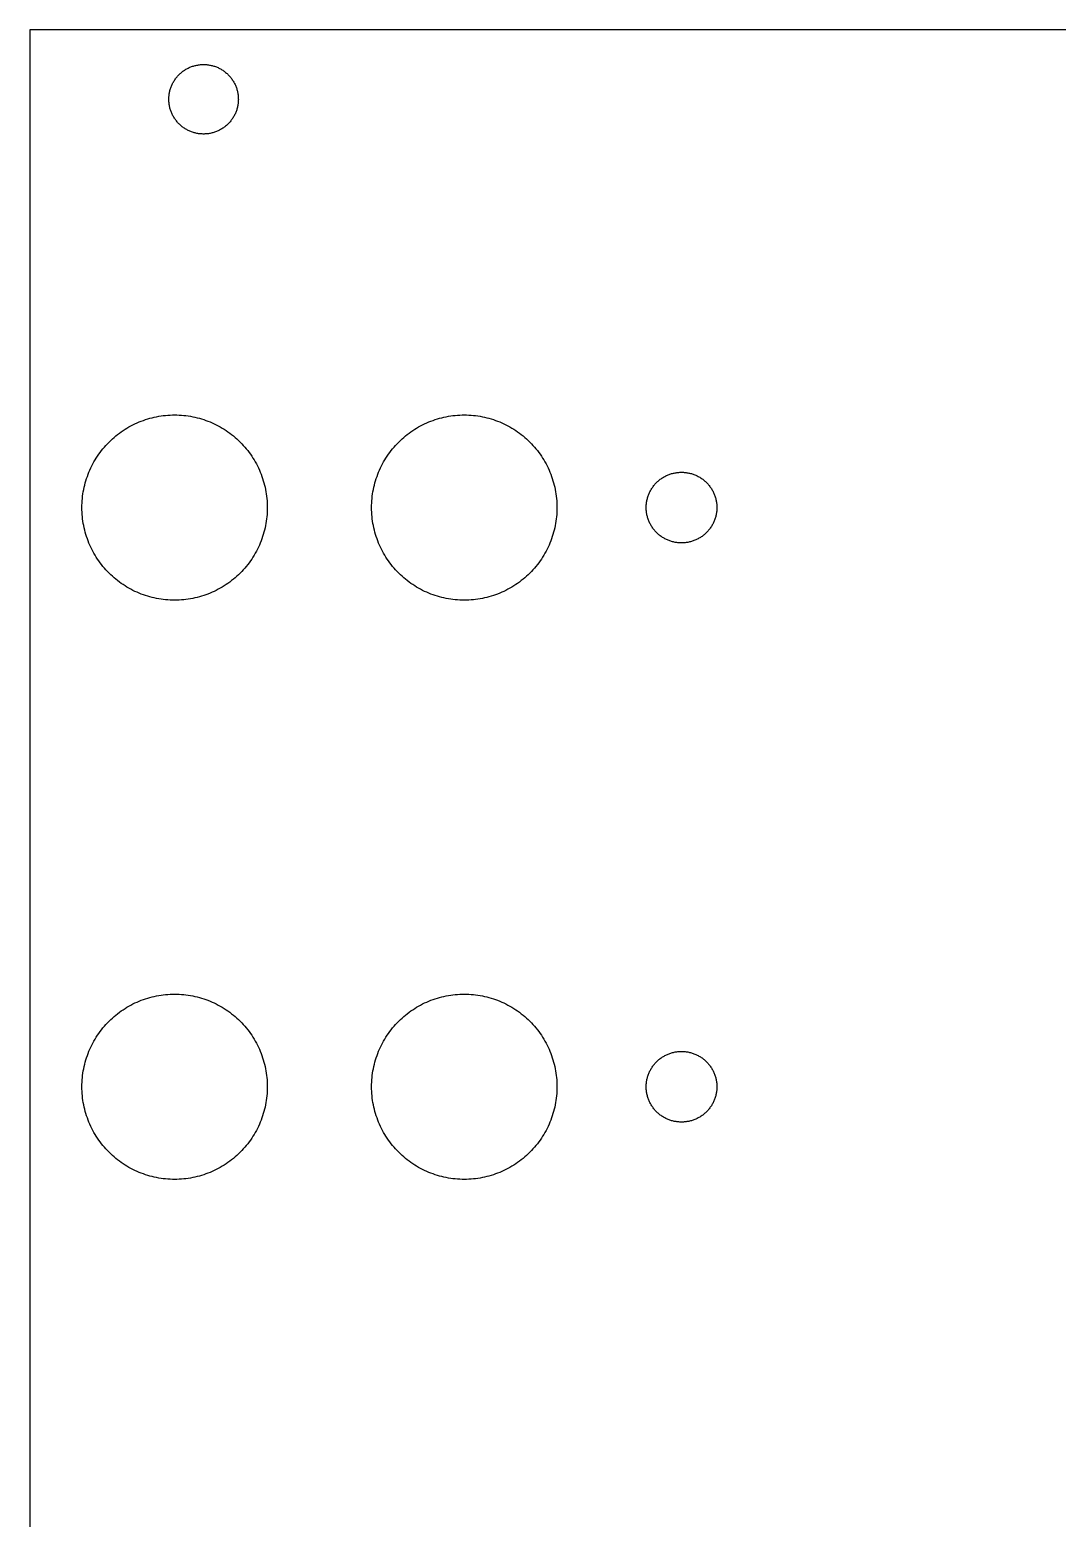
# Model space of a CAD drawing. Extents: x -13 to 170, y -142 to -14.
# Drawn here: x -12.5 to 31.8, y -78 to -13.8 of the extents above; entities that cross this region are included whole.
import ezdxf

# ---------------------------------------------------------------- set-up
doc = ezdxf.new("R2010")
doc.units = 0

msp = doc.modelspace()

# ---------------------------------------------------------------- linework, layer by layer
at = {"color": 34, "true_color": 0x008000}
for points in [[(-12.500102, -142.249906, 0), (170.040046, -142.249906, 0), (170.040046, -13.750036, 0), (-12.500102, -13.750036, 0), (-12.500102, -142.249906, 0)], [(-6.500114, -16.75003, 0), (-6.499606, -16.711168, 0), (-6.498082, -16.672052, 0), (-6.495542, -16.63319, 0), (-6.491986, -16.594582, 0), (-6.487414, -16.55572, 0), (-6.481826, -16.517366, 0), (-6.475476, -16.479012, 0), (-6.467856, -16.440658, 0), (-6.45922, -16.402558, 0), (-6.449822, -16.364966, 0), (-6.439408, -16.327374, 0), (-6.427978, -16.29029, 0), (-6.415532, -16.253206, 0), (-6.40207, -16.21663, 0), (-6.387846, -16.180562, 0), (-6.372606, -16.144748, 0), (-6.35635, -16.109188, 0), (-6.339332, -16.074136, 0), (-6.321298, -16.039592, 0), (-6.302248, -16.005556, 0), (-6.28269, -15.972028, 0), (-6.261862, -15.939008, 0), (-6.240526, -15.906496, 0), (-6.218174, -15.874492, 0), (-6.19506, -15.84325, 0), (-6.171184, -15.812516, 0), (-6.146292, -15.782544, 0), (-6.120892, -15.75308, 0), (-6.094476, -15.724378, 0), (-6.067552, -15.696184, 0), (-6.039866, -15.668752, 0), (-6.011418, -15.642082, 0), (-5.982462, -15.616428, 0), (-5.95249, -15.591282, 0), (-5.922264, -15.566898, 0), (-5.891276, -15.543276, 0), (-5.859526, -15.52067, 0), (-5.827268, -15.498572, 0), (-5.794502, -15.477744, 0), (-5.761228, -15.457424, 0), (-5.727446, -15.43812, 0), (-5.693156, -15.419578, 0), (-5.658358, -15.402052, 0), (-5.623052, -15.385542, 0), (-5.587492, -15.369794, 0), (-5.551424, -15.355062, 0), (-5.515102, -15.341092, 0), (-5.478272, -15.328138, 0), (-5.441188, -15.3162, 0), (-5.40385, -15.305278, 0), (-5.366258, -15.295372, 0), (-5.328412, -15.286228, 0), (-5.290312, -15.278354, 0), (-5.251958, -15.271242, 0), (-5.213604, -15.265146, 0), (-5.174742, -15.260066, 0), (-5.136134, -15.256002, 0), (-5.097272, -15.252954, 0), (-5.05841, -15.250922, 0), (-5.019548, -15.249906, 0), (-4.980432, -15.249906, 0), (-4.94157, -15.250922, 0), (-4.902708, -15.252954, 0), (-4.863846, -15.256002, 0), (-4.825238, -15.260066, 0), (-4.786376, -15.265146, 0), (-4.748022, -15.271242, 0), (-4.709668, -15.278354, 0), (-4.671568, -15.286228, 0), (-4.633722, -15.295372, 0), (-4.59613, -15.305278, 0), (-4.558792, -15.3162, 0), (-4.521708, -15.328138, 0), (-4.484878, -15.341092, 0), (-4.448556, -15.355062, 0), (-4.412488, -15.369794, 0), (-4.376928, -15.385542, 0), (-4.341622, -15.402052, 0), (-4.306824, -15.419578, 0), (-4.272534, -15.43812, 0), (-4.238752, -15.457424, 0), (-4.205478, -15.477744, 0), (-4.172712, -15.498572, 0), (-4.140454, -15.52067, 0), (-4.108704, -15.543276, 0), (-4.077716, -15.566898, 0), (-4.04749, -15.591282, 0), (-4.017518, -15.616428, 0), (-3.988562, -15.642082, 0), (-3.960114, -15.668752, 0), (-3.932428, -15.696184, 0), (-3.905504, -15.724378, 0), (-3.879088, -15.75308, 0), (-3.853688, -15.782544, 0), (-3.828796, -15.812516, 0), (-3.80492, -15.84325, 0), (-3.781806, -15.874492, 0), (-3.759454, -15.906496, 0), (-3.738118, -15.939008, 0), (-3.71729, -15.972028, 0), (-3.697732, -16.005556, 0), (-3.678682, -16.039592, 0), (-3.660648, -16.074136, 0), (-3.64363, -16.109188, 0), (-3.627374, -16.144748, 0), (-3.612134, -16.180562, 0), (-3.59791, -16.21663, 0), (-3.584448, -16.253206, 0), (-3.572002, -16.29029, 0), (-3.560572, -16.327374, 0), (-3.550158, -16.364966, 0), (-3.54076, -16.402558, 0), (-3.532124, -16.440658, 0), (-3.524504, -16.479012, 0), (-3.518154, -16.517366, 0), (-3.512566, -16.55572, 0), (-3.507994, -16.594582, 0), (-3.504438, -16.63319, 0), (-3.501898, -16.672052, 0), (-3.500374, -16.711168, 0), (-3.499866, -16.75003, 0), (-3.500374, -16.788892, 0), (-3.501898, -16.828008, 0), (-3.504438, -16.86687, 0), (-3.507994, -16.905478, 0), (-3.512566, -16.94434, 0), (-3.518154, -16.982694, 0), (-3.524504, -17.021048, 0), (-3.532124, -17.059402, 0), (-3.54076, -17.097502, 0), (-3.550158, -17.135094, 0), (-3.560572, -17.172686, 0), (-3.572002, -17.20977, 0), (-3.584448, -17.246854, 0), (-3.59791, -17.28343, 0), (-3.612134, -17.319498, 0), (-3.627374, -17.355312, 0), (-3.64363, -17.390872, 0), (-3.660648, -17.425924, 0), (-3.678682, -17.460468, 0), (-3.697732, -17.494504, 0), (-3.71729, -17.528032, 0), (-3.738118, -17.561052, 0), (-3.759454, -17.593564, 0), (-3.781806, -17.625568, 0), (-3.80492, -17.65681, 0), (-3.828796, -17.687544, 0), (-3.853688, -17.717516, 0), (-3.879088, -17.74698, 0), (-3.905504, -17.775682, 0), (-3.932428, -17.803876, 0), (-3.960114, -17.831308, 0), (-3.988562, -17.857978, 0), (-4.017518, -17.883632, 0), (-4.04749, -17.908778, 0), (-4.077716, -17.933162, 0), (-4.108704, -17.956784, 0), (-4.140454, -17.97939, 0), (-4.172712, -18.001488, 0), (-4.205478, -18.022316, 0), (-4.238752, -18.042636, 0), (-4.272534, -18.06194, 0), (-4.306824, -18.080482, 0), (-4.341622, -18.098008, 0), (-4.376928, -18.114518, 0), (-4.412488, -18.130266, 0), (-4.448556, -18.144998, 0), (-4.484878, -18.158968, 0), (-4.521708, -18.171922, 0), (-4.558792, -18.18386, 0), (-4.59613, -18.194782, 0), (-4.633722, -18.204688, 0), (-4.671568, -18.213832, 0), (-4.709668, -18.221706, 0), (-4.748022, -18.228818, 0), (-4.786376, -18.234914, 0), (-4.825238, -18.239994, 0), (-4.863846, -18.244058, 0), (-4.902708, -18.247106, 0), (-4.94157, -18.249138, 0), (-4.980432, -18.250154, 0), (-5.019548, -18.250154, 0), (-5.05841, -18.249138, 0), (-5.097272, -18.247106, 0), (-5.136134, -18.244058, 0), (-5.174742, -18.239994, 0), (-5.213604, -18.234914, 0), (-5.251958, -18.228818, 0), (-5.290312, -18.221706, 0), (-5.328412, -18.213832, 0), (-5.366258, -18.204688, 0), (-5.40385, -18.194782, 0), (-5.441188, -18.18386, 0), (-5.478272, -18.171922, 0), (-5.515102, -18.158968, 0), (-5.551424, -18.144998, 0), (-5.587492, -18.130266, 0), (-5.623052, -18.114518, 0), (-5.658358, -18.098008, 0), (-5.693156, -18.080482, 0), (-5.727446, -18.06194, 0), (-5.761228, -18.042636, 0), (-5.794502, -18.022316, 0), (-5.827268, -18.001488, 0), (-5.859526, -17.97939, 0), (-5.891276, -17.956784, 0), (-5.922264, -17.933162, 0), (-5.95249, -17.908778, 0), (-5.982462, -17.883632, 0), (-6.011418, -17.857978, 0), (-6.039866, -17.831308, 0), (-6.067552, -17.803876, 0), (-6.094476, -17.775682, 0), (-6.120892, -17.74698, 0), (-6.146292, -17.717516, 0), (-6.171184, -17.687544, 0), (-6.19506, -17.65681, 0), (-6.218174, -17.625568, 0), (-6.240526, -17.593564, 0), (-6.261862, -17.561052, 0), (-6.28269, -17.528032, 0), (-6.302248, -17.494504, 0), (-6.321298, -17.460468, 0), (-6.339332, -17.425924, 0), (-6.35635, -17.390872, 0), (-6.372606, -17.355312, 0), (-6.387846, -17.319498, 0), (-6.40207, -17.28343, 0), (-6.415532, -17.246854, 0), (-6.427978, -17.20977, 0), (-6.439408, -17.172686, 0), (-6.449822, -17.135094, 0), (-6.45922, -17.097502, 0), (-6.467856, -17.059402, 0), (-6.475476, -17.021048, 0), (-6.481826, -16.982694, 0), (-6.487414, -16.94434, 0), (-6.491986, -16.905478, 0), (-6.495542, -16.86687, 0), (-6.498082, -16.828008, 0), (-6.499606, -16.788892, 0), (-6.500114, -16.75003, 0)], [(-10.249916, -34.37509, 0), (-10.248646, -34.277046, 0), (-10.24509, -34.178748, 0), (-10.238994, -34.080958, 0), (-10.230612, -33.982914, 0), (-10.219944, -33.885378, 0), (-10.206736, -33.788096, 0), (-10.190988, -33.691322, 0), (-10.172954, -33.594802, 0), (-10.152634, -33.49879, 0), (-10.130028, -33.403286, 0), (-10.105136, -33.30829, 0), (-10.077704, -33.214056, 0), (-10.047986, -33.12033, 0), (-10.015982, -33.02762, 0), (-9.981946, -32.935418, 0), (-9.94537, -32.844486, 0), (-9.906762, -32.754062, 0), (-9.865868, -32.664908, 0), (-9.822688, -32.57677, 0), (-9.777476, -32.489394, 0), (-9.730232, -32.403542, 0), (-9.680956, -32.318706, 0), (-9.629394, -32.23514, 0), (-9.5758, -32.152844, 0), (-9.520174, -32.071818, 0), (-9.46277, -31.992316, 0), (-9.403334, -31.914084, 0), (-9.341866, -31.83763, 0), (-9.278874, -31.762446, 0), (-9.213596, -31.688786, 0), (-9.146794, -31.616904, 0), (-9.078468, -31.546546, 0), (-9.00811, -31.47822, 0), (-8.936228, -31.411418, 0), (-8.862568, -31.34614, 0), (-8.787384, -31.283148, 0), (-8.71093, -31.22168, 0), (-8.632698, -31.162244, 0), (-8.553196, -31.10484, 0), (-8.47217, -31.049214, 0), (-8.389874, -30.99562, 0), (-8.306308, -30.944058, 0), (-8.221472, -30.894782, 0), (-8.13562, -30.847538, 0), (-8.048244, -30.802326, 0), (-7.960106, -30.759146, 0), (-7.870952, -30.718252, 0), (-7.780528, -30.679644, 0), (-7.689596, -30.643068, 0), (-7.597394, -30.609032, 0), (-7.504684, -30.577028, 0), (-7.410958, -30.54731, 0), (-7.316724, -30.519878, 0), (-7.221728, -30.494986, 0), (-7.126224, -30.47238, 0), (-7.030212, -30.45206, 0), (-6.933692, -30.434026, 0), (-6.836918, -30.418278, 0), (-6.739636, -30.40507, 0), (-6.6421, -30.394402, 0), (-6.544056, -30.38602, 0), (-6.446266, -30.379924, 0), (-6.347968, -30.376368, 0), (-6.249924, -30.375098, 0), (-6.15188, -30.376368, 0), (-6.053582, -30.379924, 0), (-5.955792, -30.38602, 0), (-5.857748, -30.394402, 0), (-5.760212, -30.40507, 0), (-5.66293, -30.418278, 0), (-5.566156, -30.434026, 0), (-5.469636, -30.45206, 0), (-5.373624, -30.47238, 0), (-5.27812, -30.494986, 0), (-5.183124, -30.519878, 0), (-5.08889, -30.54731, 0), (-4.995164, -30.577028, 0), (-4.902454, -30.609032, 0), (-4.810252, -30.643068, 0), (-4.71932, -30.679644, 0), (-4.628896, -30.718252, 0), (-4.539742, -30.759146, 0), (-4.451604, -30.802326, 0), (-4.364228, -30.847538, 0), (-4.278376, -30.894782, 0), (-4.19354, -30.944058, 0), (-4.109974, -30.99562, 0), (-4.027678, -31.049214, 0), (-3.946652, -31.10484, 0), (-3.86715, -31.162244, 0), (-3.788918, -31.22168, 0), (-3.712464, -31.283148, 0), (-3.63728, -31.34614, 0), (-3.56362, -31.411418, 0), (-3.491738, -31.47822, 0), (-3.42138, -31.546546, 0), (-3.353054, -31.616904, 0), (-3.286252, -31.688786, 0), (-3.220974, -31.762446, 0), (-3.157982, -31.83763, 0), (-3.096514, -31.914084, 0), (-3.037078, -31.992316, 0), (-2.979674, -32.071818, 0), (-2.924048, -32.152844, 0), (-2.870454, -32.23514, 0), (-2.818892, -32.318706, 0), (-2.769616, -32.403542, 0), (-2.722372, -32.489394, 0), (-2.67716, -32.57677, 0), (-2.63398, -32.664908, 0), (-2.593086, -32.754062, 0), (-2.554478, -32.844486, 0), (-2.517902, -32.935418, 0), (-2.483866, -33.02762, 0), (-2.451862, -33.12033, 0), (-2.422144, -33.214056, 0), (-2.394712, -33.30829, 0), (-2.36982, -33.403286, 0), (-2.347214, -33.49879, 0), (-2.326894, -33.594802, 0), (-2.30886, -33.691322, 0), (-2.293112, -33.788096, 0), (-2.279904, -33.885378, 0), (-2.269236, -33.982914, 0), (-2.260854, -34.080958, 0), (-2.254758, -34.178748, 0), (-2.251202, -34.277046, 0), (-2.249932, -34.37509, 0), (-2.251202, -34.473134, 0), (-2.254758, -34.571432, 0), (-2.260854, -34.669222, 0), (-2.269236, -34.767266, 0), (-2.279904, -34.864802, 0), (-2.293112, -34.962084, 0), (-2.30886, -35.058858, 0), (-2.326894, -35.155378, 0), (-2.347214, -35.25139, 0), (-2.36982, -35.346894, 0), (-2.394712, -35.44189, 0), (-2.422144, -35.536124, 0), (-2.451862, -35.62985, 0), (-2.483866, -35.72256, 0), (-2.517902, -35.814762, 0), (-2.554478, -35.905694, 0), (-2.593086, -35.996118, 0), (-2.63398, -36.085272, 0), (-2.67716, -36.17341, 0), (-2.722372, -36.260786, 0), (-2.769616, -36.346638, 0), (-2.818892, -36.431474, 0), (-2.870454, -36.51504, 0), (-2.924048, -36.597336, 0), (-2.979674, -36.678362, 0), (-3.037078, -36.757864, 0), (-3.096514, -36.836096, 0), (-3.157982, -36.91255, 0), (-3.220974, -36.987734, 0), (-3.286252, -37.061394, 0), (-3.353054, -37.133276, 0), (-3.42138, -37.203634, 0), (-3.491738, -37.27196, 0), (-3.56362, -37.338762, 0), (-3.63728, -37.40404, 0), (-3.712464, -37.467032, 0), (-3.788918, -37.5285, 0), (-3.86715, -37.587936, 0), (-3.946652, -37.64534, 0), (-4.027678, -37.700966, 0), (-4.109974, -37.75456, 0), (-4.19354, -37.806122, 0), (-4.278376, -37.855398, 0), (-4.364228, -37.902642, 0), (-4.451604, -37.947854, 0), (-4.539742, -37.991034, 0), (-4.628896, -38.031928, 0), (-4.71932, -38.070536, 0), (-4.810252, -38.107112, 0), (-4.902454, -38.141148, 0), (-4.995164, -38.173152, 0), (-5.08889, -38.20287, 0), (-5.183124, -38.230302, 0), (-5.27812, -38.255194, 0), (-5.373624, -38.2778, 0), (-5.469636, -38.29812, 0), (-5.566156, -38.316154, 0), (-5.66293, -38.331902, 0), (-5.760212, -38.34511, 0), (-5.857748, -38.355778, 0), (-5.955792, -38.36416, 0), (-6.053582, -38.370256, 0), (-6.15188, -38.373812, 0), (-6.249924, -38.375082, 0), (-6.347968, -38.373812, 0), (-6.446266, -38.370256, 0), (-6.544056, -38.36416, 0), (-6.6421, -38.355778, 0), (-6.739636, -38.34511, 0), (-6.836918, -38.331902, 0), (-6.933692, -38.316154, 0), (-7.030212, -38.29812, 0), (-7.126224, -38.2778, 0), (-7.221728, -38.255194, 0), (-7.316724, -38.230302, 0), (-7.410958, -38.20287, 0), (-7.504684, -38.173152, 0), (-7.597394, -38.141148, 0), (-7.689596, -38.107112, 0), (-7.780528, -38.070536, 0), (-7.870952, -38.031928, 0), (-7.960106, -37.991034, 0), (-8.048244, -37.947854, 0), (-8.13562, -37.902642, 0), (-8.221472, -37.855398, 0), (-8.306308, -37.806122, 0), (-8.389874, -37.75456, 0), (-8.47217, -37.700966, 0), (-8.553196, -37.64534, 0), (-8.632698, -37.587936, 0), (-8.71093, -37.5285, 0), (-8.787384, -37.467032, 0), (-8.862568, -37.40404, 0), (-8.936228, -37.338762, 0), (-9.00811, -37.27196, 0), (-9.078468, -37.203634, 0), (-9.146794, -37.133276, 0), (-9.213596, -37.061394, 0), (-9.278874, -36.987734, 0), (-9.341866, -36.91255, 0), (-9.403334, -36.836096, 0), (-9.46277, -36.757864, 0), (-9.520174, -36.678362, 0), (-9.5758, -36.597336, 0), (-9.629394, -36.51504, 0), (-9.680956, -36.431474, 0), (-9.730232, -36.346638, 0), (-9.777476, -36.260786, 0), (-9.822688, -36.17341, 0), (-9.865868, -36.085272, 0), (-9.906762, -35.996118, 0), (-9.94537, -35.905694, 0), (-9.981946, -35.814762, 0), (-10.015982, -35.72256, 0), (-10.047986, -35.62985, 0), (-10.077704, -35.536124, 0), (-10.105136, -35.44189, 0), (-10.130028, -35.346894, 0), (-10.152634, -35.25139, 0), (-10.172954, -35.155378, 0), (-10.190988, -35.058858, 0), (-10.206736, -34.962084, 0), (-10.219944, -34.864802, 0), (-10.230612, -34.767266, 0), (-10.238994, -34.669222, 0), (-10.24509, -34.571432, 0), (-10.248646, -34.473134, 0), (-10.249916, -34.37509, 0)], [(2.249932, -34.37509, 0), (2.251202, -34.277046, 0), (2.254758, -34.178748, 0), (2.260854, -34.080958, 0), (2.269236, -33.982914, 0), (2.279904, -33.885378, 0), (2.293112, -33.788096, 0), (2.30886, -33.691322, 0), (2.326894, -33.594802, 0), (2.347214, -33.49879, 0), (2.36982, -33.403286, 0), (2.394712, -33.30829, 0), (2.422144, -33.214056, 0), (2.451862, -33.12033, 0), (2.483866, -33.02762, 0), (2.517902, -32.935418, 0), (2.554478, -32.844486, 0), (2.593086, -32.754062, 0), (2.63398, -32.664908, 0), (2.67716, -32.57677, 0), (2.722372, -32.489394, 0), (2.769616, -32.403542, 0), (2.818892, -32.318706, 0), (2.870454, -32.23514, 0), (2.924048, -32.152844, 0), (2.979674, -32.071818, 0), (3.037078, -31.992316, 0), (3.096514, -31.914084, 0), (3.157982, -31.83763, 0), (3.220974, -31.762446, 0), (3.286252, -31.688786, 0), (3.353054, -31.616904, 0), (3.42138, -31.546546, 0), (3.491738, -31.47822, 0), (3.56362, -31.411418, 0), (3.63728, -31.34614, 0), (3.712464, -31.283148, 0), (3.788918, -31.22168, 0), (3.86715, -31.162244, 0), (3.946652, -31.10484, 0), (4.027678, -31.049214, 0), (4.109974, -30.99562, 0), (4.19354, -30.944058, 0), (4.278376, -30.894782, 0), (4.364228, -30.847538, 0), (4.451604, -30.802326, 0), (4.539742, -30.759146, 0), (4.628896, -30.718252, 0), (4.71932, -30.679644, 0), (4.810252, -30.643068, 0), (4.902454, -30.609032, 0), (4.995164, -30.577028, 0), (5.08889, -30.54731, 0), (5.183124, -30.519878, 0), (5.27812, -30.494986, 0), (5.373624, -30.47238, 0), (5.469636, -30.45206, 0), (5.566156, -30.434026, 0), (5.66293, -30.418278, 0), (5.760212, -30.40507, 0), (5.857748, -30.394402, 0), (5.955792, -30.38602, 0), (6.053582, -30.379924, 0), (6.15188, -30.376368, 0), (6.249924, -30.375098, 0), (6.347968, -30.376368, 0), (6.446266, -30.379924, 0), (6.544056, -30.38602, 0), (6.6421, -30.394402, 0), (6.739636, -30.40507, 0), (6.836918, -30.418278, 0), (6.933692, -30.434026, 0), (7.030212, -30.45206, 0), (7.126224, -30.47238, 0), (7.221728, -30.494986, 0), (7.316724, -30.519878, 0), (7.410958, -30.54731, 0), (7.504684, -30.577028, 0), (7.597394, -30.609032, 0), (7.689596, -30.643068, 0), (7.780528, -30.679644, 0), (7.870952, -30.718252, 0), (7.960106, -30.759146, 0), (8.048244, -30.802326, 0), (8.13562, -30.847538, 0), (8.221472, -30.894782, 0), (8.306308, -30.944058, 0), (8.389874, -30.99562, 0), (8.47217, -31.049214, 0), (8.553196, -31.10484, 0), (8.632698, -31.162244, 0), (8.71093, -31.22168, 0), (8.787384, -31.283148, 0), (8.862568, -31.34614, 0), (8.936228, -31.411418, 0), (9.00811, -31.47822, 0), (9.078468, -31.546546, 0), (9.146794, -31.616904, 0), (9.213596, -31.688786, 0), (9.278874, -31.762446, 0), (9.341866, -31.83763, 0), (9.403334, -31.914084, 0), (9.46277, -31.992316, 0), (9.520174, -32.071818, 0), (9.5758, -32.152844, 0), (9.629394, -32.23514, 0), (9.680956, -32.318706, 0), (9.730232, -32.403542, 0), (9.777476, -32.489394, 0), (9.822688, -32.57677, 0), (9.865868, -32.664908, 0), (9.906762, -32.754062, 0), (9.94537, -32.844486, 0), (9.981946, -32.935418, 0), (10.015982, -33.02762, 0), (10.047986, -33.12033, 0), (10.077704, -33.214056, 0), (10.105136, -33.30829, 0), (10.130028, -33.403286, 0), (10.152634, -33.49879, 0), (10.172954, -33.594802, 0), (10.190988, -33.691322, 0), (10.206736, -33.788096, 0), (10.219944, -33.885378, 0), (10.230612, -33.982914, 0), (10.238994, -34.080958, 0), (10.24509, -34.178748, 0), (10.248646, -34.277046, 0), (10.249916, -34.37509, 0), (10.248646, -34.473134, 0), (10.24509, -34.571432, 0), (10.238994, -34.669222, 0), (10.230612, -34.767266, 0), (10.219944, -34.864802, 0), (10.206736, -34.962084, 0), (10.190988, -35.058858, 0), (10.172954, -35.155378, 0), (10.152634, -35.25139, 0), (10.130028, -35.346894, 0), (10.105136, -35.44189, 0), (10.077704, -35.536124, 0), (10.047986, -35.62985, 0), (10.015982, -35.72256, 0), (9.981946, -35.814762, 0), (9.94537, -35.905694, 0), (9.906762, -35.996118, 0), (9.865868, -36.085272, 0), (9.822688, -36.17341, 0), (9.777476, -36.260786, 0), (9.730232, -36.346638, 0), (9.680956, -36.431474, 0), (9.629394, -36.51504, 0), (9.5758, -36.597336, 0), (9.520174, -36.678362, 0), (9.46277, -36.757864, 0), (9.403334, -36.836096, 0), (9.341866, -36.91255, 0), (9.278874, -36.987734, 0), (9.213596, -37.061394, 0), (9.146794, -37.133276, 0), (9.078468, -37.203634, 0), (9.00811, -37.27196, 0), (8.936228, -37.338762, 0), (8.862568, -37.40404, 0), (8.787384, -37.467032, 0), (8.71093, -37.5285, 0), (8.632698, -37.587936, 0), (8.553196, -37.64534, 0), (8.47217, -37.700966, 0), (8.389874, -37.75456, 0), (8.306308, -37.806122, 0), (8.221472, -37.855398, 0), (8.13562, -37.902642, 0), (8.048244, -37.947854, 0), (7.960106, -37.991034, 0), (7.870952, -38.031928, 0), (7.780528, -38.070536, 0), (7.689596, -38.107112, 0), (7.597394, -38.141148, 0), (7.504684, -38.173152, 0), (7.410958, -38.20287, 0), (7.316724, -38.230302, 0), (7.221728, -38.255194, 0), (7.126224, -38.2778, 0), (7.030212, -38.29812, 0), (6.933692, -38.316154, 0), (6.836918, -38.331902, 0), (6.739636, -38.34511, 0), (6.6421, -38.355778, 0), (6.544056, -38.36416, 0), (6.446266, -38.370256, 0), (6.347968, -38.373812, 0), (6.249924, -38.375082, 0), (6.15188, -38.373812, 0), (6.053582, -38.370256, 0), (5.955792, -38.36416, 0), (5.857748, -38.355778, 0), (5.760212, -38.34511, 0), (5.66293, -38.331902, 0), (5.566156, -38.316154, 0), (5.469636, -38.29812, 0), (5.373624, -38.2778, 0), (5.27812, -38.255194, 0), (5.183124, -38.230302, 0), (5.08889, -38.20287, 0), (4.995164, -38.173152, 0), (4.902454, -38.141148, 0), (4.810252, -38.107112, 0), (4.71932, -38.070536, 0), (4.628896, -38.031928, 0), (4.539742, -37.991034, 0), (4.451604, -37.947854, 0), (4.364228, -37.902642, 0), (4.278376, -37.855398, 0), (4.19354, -37.806122, 0), (4.109974, -37.75456, 0), (4.027678, -37.700966, 0), (3.946652, -37.64534, 0), (3.86715, -37.587936, 0), (3.788918, -37.5285, 0), (3.712464, -37.467032, 0), (3.63728, -37.40404, 0), (3.56362, -37.338762, 0), (3.491738, -37.27196, 0), (3.42138, -37.203634, 0), (3.353054, -37.133276, 0), (3.286252, -37.061394, 0), (3.220974, -36.987734, 0), (3.157982, -36.91255, 0), (3.096514, -36.836096, 0), (3.037078, -36.757864, 0), (2.979674, -36.678362, 0), (2.924048, -36.597336, 0), (2.870454, -36.51504, 0), (2.818892, -36.431474, 0), (2.769616, -36.346638, 0), (2.722372, -36.260786, 0), (2.67716, -36.17341, 0), (2.63398, -36.085272, 0), (2.593086, -35.996118, 0), (2.554478, -35.905694, 0), (2.517902, -35.814762, 0), (2.483866, -35.72256, 0), (2.451862, -35.62985, 0), (2.422144, -35.536124, 0), (2.394712, -35.44189, 0), (2.36982, -35.346894, 0), (2.347214, -35.25139, 0), (2.326894, -35.155378, 0), (2.30886, -35.058858, 0), (2.293112, -34.962084, 0), (2.279904, -34.864802, 0), (2.269236, -34.767266, 0), (2.260854, -34.669222, 0), (2.254758, -34.571432, 0), (2.251202, -34.473134, 0), (2.249932, -34.37509, 0)], [(14.100048, -34.37509, 0), (14.100556, -34.33572, 0), (14.10208, -34.296604, 0), (14.10462, -34.257488, 0), (14.108176, -34.218372, 0), (14.112748, -34.179256, 0), (14.118336, -34.140394, 0), (14.124686, -34.101786, 0), (14.132306, -34.063178, 0), (14.140942, -34.024824, 0), (14.15034, -33.986724, 0), (14.160754, -33.948878, 0), (14.172184, -33.911286, 0), (14.18463, -33.873948, 0), (14.198092, -33.837118, 0), (14.212316, -33.800542, 0), (14.227556, -33.764474, 0), (14.243812, -33.72866, 0), (14.26083, -33.693354, 0), (14.278864, -33.658302, 0), (14.297914, -33.624012, 0), (14.317726, -33.589976, 0), (14.3383, -33.556702, 0), (14.35989, -33.523682, 0), (14.382242, -33.491424, 0), (14.405356, -33.459674, 0), (14.429232, -33.428686, 0), (14.454124, -33.398206, 0), (14.479524, -33.368234, 0), (14.50594, -33.339278, 0), (14.532864, -33.31083, 0), (14.560804, -33.28289, 0), (14.589252, -33.255966, 0), (14.618208, -33.22955, 0), (14.64818, -33.20415, 0), (14.67866, -33.179258, 0), (14.709648, -33.155382, 0), (14.741398, -33.132268, 0), (14.773656, -33.109916, 0), (14.806676, -33.088326, 0), (14.83995, -33.067752, 0), (14.873986, -33.04794, 0), (14.908276, -33.02889, 0), (14.943328, -33.010856, 0), (14.978634, -32.993838, 0), (15.014448, -32.977582, 0), (15.050516, -32.962342, 0), (15.087092, -32.948118, 0), (15.123922, -32.934656, 0), (15.16126, -32.92221, 0), (15.198852, -32.91078, 0), (15.236698, -32.900366, 0), (15.274798, -32.890968, 0), (15.313152, -32.882332, 0), (15.35176, -32.874712, 0), (15.390368, -32.868362, 0), (15.42923, -32.862774, 0), (15.468346, -32.858202, 0), (15.507462, -32.854646, 0), (15.546578, -32.852106, 0), (15.585694, -32.850582, 0), (15.625064, -32.850074, 0), (15.664434, -32.850582, 0), (15.70355, -32.852106, 0), (15.742666, -32.854646, 0), (15.781782, -32.858202, 0), (15.820898, -32.862774, 0), (15.85976, -32.868362, 0), (15.898368, -32.874712, 0), (15.936976, -32.882332, 0), (15.97533, -32.890968, 0), (16.01343, -32.900366, 0), (16.051276, -32.91078, 0), (16.088868, -32.92221, 0), (16.126206, -32.934656, 0), (16.163036, -32.948118, 0), (16.199612, -32.962342, 0), (16.23568, -32.977582, 0), (16.271494, -32.993838, 0), (16.3068, -33.010856, 0), (16.341852, -33.02889, 0), (16.376142, -33.04794, 0), (16.410178, -33.067752, 0), (16.443452, -33.088326, 0), (16.476472, -33.109916, 0), (16.50873, -33.132268, 0), (16.54048, -33.155382, 0), (16.571468, -33.179258, 0), (16.601948, -33.20415, 0), (16.63192, -33.22955, 0), (16.660876, -33.255966, 0), (16.689324, -33.28289, 0), (16.717264, -33.31083, 0), (16.744188, -33.339278, 0), (16.770604, -33.368234, 0), (16.796004, -33.398206, 0), (16.820896, -33.428686, 0), (16.844772, -33.459674, 0), (16.867886, -33.491424, 0), (16.890238, -33.523682, 0), (16.911828, -33.556702, 0), (16.932402, -33.589976, 0), (16.952214, -33.624012, 0), (16.971264, -33.658302, 0), (16.989298, -33.693354, 0), (17.006316, -33.72866, 0), (17.022572, -33.764474, 0), (17.037812, -33.800542, 0), (17.052036, -33.837118, 0), (17.065498, -33.873948, 0), (17.077944, -33.911286, 0), (17.089374, -33.948878, 0), (17.099788, -33.986724, 0), (17.109186, -34.024824, 0), (17.117822, -34.063178, 0), (17.125442, -34.101786, 0), (17.131792, -34.140394, 0), (17.13738, -34.179256, 0), (17.141952, -34.218372, 0), (17.145508, -34.257488, 0), (17.148048, -34.296604, 0), (17.149572, -34.33572, 0), (17.15008, -34.37509, 0), (17.149572, -34.41446, 0), (17.148048, -34.453576, 0), (17.145508, -34.492692, 0), (17.141952, -34.531808, 0), (17.13738, -34.570924, 0), (17.131792, -34.609786, 0), (17.125442, -34.648394, 0), (17.117822, -34.687002, 0), (17.109186, -34.725356, 0), (17.099788, -34.763456, 0), (17.089374, -34.801302, 0), (17.077944, -34.838894, 0), (17.065498, -34.876232, 0), (17.052036, -34.913062, 0), (17.037812, -34.949638, 0), (17.022572, -34.985706, 0), (17.006316, -35.02152, 0), (16.989298, -35.056826, 0), (16.971264, -35.091878, 0), (16.952214, -35.126168, 0), (16.932402, -35.160204, 0), (16.911828, -35.193478, 0), (16.890238, -35.226498, 0), (16.867886, -35.258756, 0), (16.844772, -35.290506, 0), (16.820896, -35.321494, 0), (16.796004, -35.351974, 0), (16.770604, -35.381946, 0), (16.744188, -35.410902, 0), (16.717264, -35.43935, 0), (16.689324, -35.46729, 0), (16.660876, -35.494214, 0), (16.63192, -35.52063, 0), (16.601948, -35.54603, 0), (16.571468, -35.570922, 0), (16.54048, -35.594798, 0), (16.50873, -35.617912, 0), (16.476472, -35.640264, 0), (16.443452, -35.661854, 0), (16.410178, -35.682428, 0), (16.376142, -35.70224, 0), (16.341852, -35.72129, 0), (16.3068, -35.739324, 0), (16.271494, -35.756342, 0), (16.23568, -35.772598, 0), (16.199612, -35.787838, 0), (16.163036, -35.802062, 0), (16.126206, -35.815524, 0), (16.088868, -35.82797, 0), (16.051276, -35.8394, 0), (16.01343, -35.849814, 0), (15.97533, -35.859212, 0), (15.936976, -35.867848, 0), (15.898368, -35.875468, 0), (15.85976, -35.881818, 0), (15.820898, -35.887406, 0), (15.781782, -35.891978, 0), (15.742666, -35.895534, 0), (15.70355, -35.898074, 0), (15.664434, -35.899598, 0), (15.625064, -35.900106, 0), (15.585694, -35.899598, 0), (15.546578, -35.898074, 0), (15.507462, -35.895534, 0), (15.468346, -35.891978, 0), (15.42923, -35.887406, 0), (15.390368, -35.881818, 0), (15.35176, -35.875468, 0), (15.313152, -35.867848, 0), (15.274798, -35.859212, 0), (15.236698, -35.849814, 0), (15.198852, -35.8394, 0), (15.16126, -35.82797, 0), (15.123922, -35.815524, 0), (15.087092, -35.802062, 0), (15.050516, -35.787838, 0), (15.014448, -35.772598, 0), (14.978634, -35.756342, 0), (14.943328, -35.739324, 0), (14.908276, -35.72129, 0), (14.873986, -35.70224, 0), (14.83995, -35.682428, 0), (14.806676, -35.661854, 0), (14.773656, -35.640264, 0), (14.741398, -35.617912, 0), (14.709648, -35.594798, 0), (14.67866, -35.570922, 0), (14.64818, -35.54603, 0), (14.618208, -35.52063, 0), (14.589252, -35.494214, 0), (14.560804, -35.46729, 0), (14.532864, -35.43935, 0), (14.50594, -35.410902, 0), (14.479524, -35.381946, 0), (14.454124, -35.351974, 0), (14.429232, -35.321494, 0), (14.405356, -35.290506, 0), (14.382242, -35.258756, 0), (14.35989, -35.226498, 0), (14.3383, -35.193478, 0), (14.317726, -35.160204, 0), (14.297914, -35.126168, 0), (14.278864, -35.091878, 0), (14.26083, -35.056826, 0), (14.243812, -35.02152, 0), (14.227556, -34.985706, 0), (14.212316, -34.949638, 0), (14.198092, -34.913062, 0), (14.18463, -34.876232, 0), (14.172184, -34.838894, 0), (14.160754, -34.801302, 0), (14.15034, -34.763456, 0), (14.140942, -34.725356, 0), (14.132306, -34.687002, 0), (14.124686, -34.648394, 0), (14.118336, -34.609786, 0), (14.112748, -34.570924, 0), (14.108176, -34.531808, 0), (14.10462, -34.492692, 0), (14.10208, -34.453576, 0), (14.100556, -34.41446, 0), (14.100048, -34.37509, 0)], [(-10.249916, -59.37504, 0), (-10.248646, -59.276996, 0), (-10.24509, -59.178698, 0), (-10.238994, -59.080908, 0), (-10.230612, -58.982864, 0), (-10.219944, -58.885328, 0), (-10.206736, -58.788046, 0), (-10.190988, -58.691272, 0), (-10.172954, -58.594752, 0), (-10.152634, -58.49874, 0), (-10.130028, -58.403236, 0), (-10.105136, -58.30824, 0), (-10.077704, -58.214006, 0), (-10.047986, -58.12028, 0), (-10.015982, -58.02757, 0), (-9.981946, -57.935368, 0), (-9.94537, -57.844436, 0), (-9.906762, -57.754012, 0), (-9.865868, -57.664858, 0), (-9.822688, -57.57672, 0), (-9.777476, -57.489344, 0), (-9.730232, -57.403492, 0), (-9.680956, -57.318656, 0), (-9.629394, -57.23509, 0), (-9.5758, -57.152794, 0), (-9.520174, -57.071768, 0), (-9.46277, -56.992266, 0), (-9.403334, -56.914034, 0), (-9.341866, -56.83758, 0), (-9.278874, -56.762396, 0), (-9.213596, -56.688736, 0), (-9.146794, -56.616854, 0), (-9.078468, -56.546496, 0), (-9.00811, -56.47817, 0), (-8.936228, -56.411368, 0), (-8.862568, -56.34609, 0), (-8.787384, -56.283098, 0), (-8.71093, -56.22163, 0), (-8.632698, -56.162194, 0), (-8.553196, -56.10479, 0), (-8.47217, -56.049164, 0), (-8.389874, -55.99557, 0), (-8.306308, -55.944008, 0), (-8.221472, -55.894732, 0), (-8.13562, -55.847488, 0), (-8.048244, -55.802276, 0), (-7.960106, -55.759096, 0), (-7.870952, -55.718202, 0), (-7.780528, -55.679594, 0), (-7.689596, -55.643018, 0), (-7.597394, -55.608982, 0), (-7.504684, -55.576978, 0), (-7.410958, -55.54726, 0), (-7.316724, -55.519828, 0), (-7.221728, -55.494936, 0), (-7.126224, -55.47233, 0), (-7.030212, -55.45201, 0), (-6.933692, -55.433976, 0), (-6.836918, -55.418228, 0), (-6.739636, -55.40502, 0), (-6.6421, -55.394352, 0), (-6.544056, -55.38597, 0), (-6.446266, -55.379874, 0), (-6.347968, -55.376318, 0), (-6.249924, -55.375048, 0), (-6.15188, -55.376318, 0), (-6.053582, -55.379874, 0), (-5.955792, -55.38597, 0), (-5.857748, -55.394352, 0), (-5.760212, -55.40502, 0), (-5.66293, -55.418228, 0), (-5.566156, -55.433976, 0), (-5.469636, -55.45201, 0), (-5.373624, -55.47233, 0), (-5.27812, -55.494936, 0), (-5.183124, -55.519828, 0), (-5.08889, -55.54726, 0), (-4.995164, -55.576978, 0), (-4.902454, -55.608982, 0), (-4.810252, -55.643018, 0), (-4.71932, -55.679594, 0), (-4.628896, -55.718202, 0), (-4.539742, -55.759096, 0), (-4.451604, -55.802276, 0), (-4.364228, -55.847488, 0), (-4.278376, -55.894732, 0), (-4.19354, -55.944008, 0), (-4.109974, -55.99557, 0), (-4.027678, -56.049164, 0), (-3.946652, -56.10479, 0), (-3.86715, -56.162194, 0), (-3.788918, -56.22163, 0), (-3.712464, -56.283098, 0), (-3.63728, -56.34609, 0), (-3.56362, -56.411368, 0), (-3.491738, -56.47817, 0), (-3.42138, -56.546496, 0), (-3.353054, -56.616854, 0), (-3.286252, -56.688736, 0), (-3.220974, -56.762396, 0), (-3.157982, -56.83758, 0), (-3.096514, -56.914034, 0), (-3.037078, -56.992266, 0), (-2.979674, -57.071768, 0), (-2.924048, -57.152794, 0), (-2.870454, -57.23509, 0), (-2.818892, -57.318656, 0), (-2.769616, -57.403492, 0), (-2.722372, -57.489344, 0), (-2.67716, -57.57672, 0), (-2.63398, -57.664858, 0), (-2.593086, -57.754012, 0), (-2.554478, -57.844436, 0), (-2.517902, -57.935368, 0), (-2.483866, -58.02757, 0), (-2.451862, -58.12028, 0), (-2.422144, -58.214006, 0), (-2.394712, -58.30824, 0), (-2.36982, -58.403236, 0), (-2.347214, -58.49874, 0), (-2.326894, -58.594752, 0), (-2.30886, -58.691272, 0), (-2.293112, -58.788046, 0), (-2.279904, -58.885328, 0), (-2.269236, -58.982864, 0), (-2.260854, -59.080908, 0), (-2.254758, -59.178698, 0), (-2.251202, -59.276996, 0), (-2.249932, -59.37504, 0), (-2.251202, -59.473084, 0), (-2.254758, -59.571382, 0), (-2.260854, -59.669172, 0), (-2.269236, -59.767216, 0), (-2.279904, -59.864752, 0), (-2.293112, -59.962034, 0), (-2.30886, -60.058808, 0), (-2.326894, -60.155328, 0), (-2.347214, -60.25134, 0), (-2.36982, -60.346844, 0), (-2.394712, -60.44184, 0), (-2.422144, -60.536074, 0), (-2.451862, -60.6298, 0), (-2.483866, -60.72251, 0), (-2.517902, -60.814712, 0), (-2.554478, -60.905644, 0), (-2.593086, -60.996068, 0), (-2.63398, -61.085222, 0), (-2.67716, -61.17336, 0), (-2.722372, -61.260736, 0), (-2.769616, -61.346588, 0), (-2.818892, -61.431424, 0), (-2.870454, -61.51499, 0), (-2.924048, -61.597286, 0), (-2.979674, -61.678312, 0), (-3.037078, -61.757814, 0), (-3.096514, -61.836046, 0), (-3.157982, -61.9125, 0), (-3.220974, -61.987684, 0), (-3.286252, -62.061344, 0), (-3.353054, -62.133226, 0), (-3.42138, -62.203584, 0), (-3.491738, -62.27191, 0), (-3.56362, -62.338712, 0), (-3.63728, -62.40399, 0), (-3.712464, -62.466982, 0), (-3.788918, -62.52845, 0), (-3.86715, -62.587886, 0), (-3.946652, -62.64529, 0), (-4.027678, -62.700916, 0), (-4.109974, -62.75451, 0), (-4.19354, -62.806072, 0), (-4.278376, -62.855348, 0), (-4.364228, -62.902592, 0), (-4.451604, -62.947804, 0), (-4.539742, -62.990984, 0), (-4.628896, -63.031878, 0), (-4.71932, -63.070486, 0), (-4.810252, -63.107062, 0), (-4.902454, -63.141098, 0), (-4.995164, -63.173102, 0), (-5.08889, -63.20282, 0), (-5.183124, -63.230252, 0), (-5.27812, -63.255144, 0), (-5.373624, -63.27775, 0), (-5.469636, -63.29807, 0), (-5.566156, -63.316104, 0), (-5.66293, -63.331852, 0), (-5.760212, -63.34506, 0), (-5.857748, -63.355728, 0), (-5.955792, -63.36411, 0), (-6.053582, -63.370206, 0), (-6.15188, -63.373762, 0), (-6.249924, -63.375032, 0), (-6.347968, -63.373762, 0), (-6.446266, -63.370206, 0), (-6.544056, -63.36411, 0), (-6.6421, -63.355728, 0), (-6.739636, -63.34506, 0), (-6.836918, -63.331852, 0), (-6.933692, -63.316104, 0), (-7.030212, -63.29807, 0), (-7.126224, -63.27775, 0), (-7.221728, -63.255144, 0), (-7.316724, -63.230252, 0), (-7.410958, -63.20282, 0), (-7.504684, -63.173102, 0), (-7.597394, -63.141098, 0), (-7.689596, -63.107062, 0), (-7.780528, -63.070486, 0), (-7.870952, -63.031878, 0), (-7.960106, -62.990984, 0), (-8.048244, -62.947804, 0), (-8.13562, -62.902592, 0), (-8.221472, -62.855348, 0), (-8.306308, -62.806072, 0), (-8.389874, -62.75451, 0), (-8.47217, -62.700916, 0), (-8.553196, -62.64529, 0), (-8.632698, -62.587886, 0), (-8.71093, -62.52845, 0), (-8.787384, -62.466982, 0), (-8.862568, -62.40399, 0), (-8.936228, -62.338712, 0), (-9.00811, -62.27191, 0), (-9.078468, -62.203584, 0), (-9.146794, -62.133226, 0), (-9.213596, -62.061344, 0), (-9.278874, -61.987684, 0), (-9.341866, -61.9125, 0), (-9.403334, -61.836046, 0), (-9.46277, -61.757814, 0), (-9.520174, -61.678312, 0), (-9.5758, -61.597286, 0), (-9.629394, -61.51499, 0), (-9.680956, -61.431424, 0), (-9.730232, -61.346588, 0), (-9.777476, -61.260736, 0), (-9.822688, -61.17336, 0), (-9.865868, -61.085222, 0), (-9.906762, -60.996068, 0), (-9.94537, -60.905644, 0), (-9.981946, -60.814712, 0), (-10.015982, -60.72251, 0), (-10.047986, -60.6298, 0), (-10.077704, -60.536074, 0), (-10.105136, -60.44184, 0), (-10.130028, -60.346844, 0), (-10.152634, -60.25134, 0), (-10.172954, -60.155328, 0), (-10.190988, -60.058808, 0), (-10.206736, -59.962034, 0), (-10.219944, -59.864752, 0), (-10.230612, -59.767216, 0), (-10.238994, -59.669172, 0), (-10.24509, -59.571382, 0), (-10.248646, -59.473084, 0), (-10.249916, -59.37504, 0)], [(2.249932, -59.37504, 0), (2.251202, -59.276996, 0), (2.254758, -59.178698, 0), (2.260854, -59.080908, 0), (2.269236, -58.982864, 0), (2.279904, -58.885328, 0), (2.293112, -58.788046, 0), (2.30886, -58.691272, 0), (2.326894, -58.594752, 0), (2.347214, -58.49874, 0), (2.36982, -58.403236, 0), (2.394712, -58.30824, 0), (2.422144, -58.214006, 0), (2.451862, -58.12028, 0), (2.483866, -58.02757, 0), (2.517902, -57.935368, 0), (2.554478, -57.844436, 0), (2.593086, -57.754012, 0), (2.63398, -57.664858, 0), (2.67716, -57.57672, 0), (2.722372, -57.489344, 0), (2.769616, -57.403492, 0), (2.818892, -57.318656, 0), (2.870454, -57.23509, 0), (2.924048, -57.152794, 0), (2.979674, -57.071768, 0), (3.037078, -56.992266, 0), (3.096514, -56.914034, 0), (3.157982, -56.83758, 0), (3.220974, -56.762396, 0), (3.286252, -56.688736, 0), (3.353054, -56.616854, 0), (3.42138, -56.546496, 0), (3.491738, -56.47817, 0), (3.56362, -56.411368, 0), (3.63728, -56.34609, 0), (3.712464, -56.283098, 0), (3.788918, -56.22163, 0), (3.86715, -56.162194, 0), (3.946652, -56.10479, 0), (4.027678, -56.049164, 0), (4.109974, -55.99557, 0), (4.19354, -55.944008, 0), (4.278376, -55.894732, 0), (4.364228, -55.847488, 0), (4.451604, -55.802276, 0), (4.539742, -55.759096, 0), (4.628896, -55.718202, 0), (4.71932, -55.679594, 0), (4.810252, -55.643018, 0), (4.902454, -55.608982, 0), (4.995164, -55.576978, 0), (5.08889, -55.54726, 0), (5.183124, -55.519828, 0), (5.27812, -55.494936, 0), (5.373624, -55.47233, 0), (5.469636, -55.45201, 0), (5.566156, -55.433976, 0), (5.66293, -55.418228, 0), (5.760212, -55.40502, 0), (5.857748, -55.394352, 0), (5.955792, -55.38597, 0), (6.053582, -55.379874, 0), (6.15188, -55.376318, 0), (6.249924, -55.375048, 0), (6.347968, -55.376318, 0), (6.446266, -55.379874, 0), (6.544056, -55.38597, 0), (6.6421, -55.394352, 0), (6.739636, -55.40502, 0), (6.836918, -55.418228, 0), (6.933692, -55.433976, 0), (7.030212, -55.45201, 0), (7.126224, -55.47233, 0), (7.221728, -55.494936, 0), (7.316724, -55.519828, 0), (7.410958, -55.54726, 0), (7.504684, -55.576978, 0), (7.597394, -55.608982, 0), (7.689596, -55.643018, 0), (7.780528, -55.679594, 0), (7.870952, -55.718202, 0), (7.960106, -55.759096, 0), (8.048244, -55.802276, 0), (8.13562, -55.847488, 0), (8.221472, -55.894732, 0), (8.306308, -55.944008, 0), (8.389874, -55.99557, 0), (8.47217, -56.049164, 0), (8.553196, -56.10479, 0), (8.632698, -56.162194, 0), (8.71093, -56.22163, 0), (8.787384, -56.283098, 0), (8.862568, -56.34609, 0), (8.936228, -56.411368, 0), (9.00811, -56.47817, 0), (9.078468, -56.546496, 0), (9.146794, -56.616854, 0), (9.213596, -56.688736, 0), (9.278874, -56.762396, 0), (9.341866, -56.83758, 0), (9.403334, -56.914034, 0), (9.46277, -56.992266, 0), (9.520174, -57.071768, 0), (9.5758, -57.152794, 0), (9.629394, -57.23509, 0), (9.680956, -57.318656, 0), (9.730232, -57.403492, 0), (9.777476, -57.489344, 0), (9.822688, -57.57672, 0), (9.865868, -57.664858, 0), (9.906762, -57.754012, 0), (9.94537, -57.844436, 0), (9.981946, -57.935368, 0), (10.015982, -58.02757, 0), (10.047986, -58.12028, 0), (10.077704, -58.214006, 0), (10.105136, -58.30824, 0), (10.130028, -58.403236, 0), (10.152634, -58.49874, 0), (10.172954, -58.594752, 0), (10.190988, -58.691272, 0), (10.206736, -58.788046, 0), (10.219944, -58.885328, 0), (10.230612, -58.982864, 0), (10.238994, -59.080908, 0), (10.24509, -59.178698, 0), (10.248646, -59.276996, 0), (10.249916, -59.37504, 0), (10.248646, -59.473084, 0), (10.24509, -59.571382, 0), (10.238994, -59.669172, 0), (10.230612, -59.767216, 0), (10.219944, -59.864752, 0), (10.206736, -59.962034, 0), (10.190988, -60.058808, 0), (10.172954, -60.155328, 0), (10.152634, -60.25134, 0), (10.130028, -60.346844, 0), (10.105136, -60.44184, 0), (10.077704, -60.536074, 0), (10.047986, -60.6298, 0), (10.015982, -60.72251, 0), (9.981946, -60.814712, 0), (9.94537, -60.905644, 0), (9.906762, -60.996068, 0), (9.865868, -61.085222, 0), (9.822688, -61.17336, 0), (9.777476, -61.260736, 0), (9.730232, -61.346588, 0), (9.680956, -61.431424, 0), (9.629394, -61.51499, 0), (9.5758, -61.597286, 0), (9.520174, -61.678312, 0), (9.46277, -61.757814, 0), (9.403334, -61.836046, 0), (9.341866, -61.9125, 0), (9.278874, -61.987684, 0), (9.213596, -62.061344, 0), (9.146794, -62.133226, 0), (9.078468, -62.203584, 0), (9.00811, -62.27191, 0), (8.936228, -62.338712, 0), (8.862568, -62.40399, 0), (8.787384, -62.466982, 0), (8.71093, -62.52845, 0), (8.632698, -62.587886, 0), (8.553196, -62.64529, 0), (8.47217, -62.700916, 0), (8.389874, -62.75451, 0), (8.306308, -62.806072, 0), (8.221472, -62.855348, 0), (8.13562, -62.902592, 0), (8.048244, -62.947804, 0), (7.960106, -62.990984, 0), (7.870952, -63.031878, 0), (7.780528, -63.070486, 0), (7.689596, -63.107062, 0), (7.597394, -63.141098, 0), (7.504684, -63.173102, 0), (7.410958, -63.20282, 0), (7.316724, -63.230252, 0), (7.221728, -63.255144, 0), (7.126224, -63.27775, 0), (7.030212, -63.29807, 0), (6.933692, -63.316104, 0), (6.836918, -63.331852, 0), (6.739636, -63.34506, 0), (6.6421, -63.355728, 0), (6.544056, -63.36411, 0), (6.446266, -63.370206, 0), (6.347968, -63.373762, 0), (6.249924, -63.375032, 0), (6.15188, -63.373762, 0), (6.053582, -63.370206, 0), (5.955792, -63.36411, 0), (5.857748, -63.355728, 0), (5.760212, -63.34506, 0), (5.66293, -63.331852, 0), (5.566156, -63.316104, 0), (5.469636, -63.29807, 0), (5.373624, -63.27775, 0), (5.27812, -63.255144, 0), (5.183124, -63.230252, 0), (5.08889, -63.20282, 0), (4.995164, -63.173102, 0), (4.902454, -63.141098, 0), (4.810252, -63.107062, 0), (4.71932, -63.070486, 0), (4.628896, -63.031878, 0), (4.539742, -62.990984, 0), (4.451604, -62.947804, 0), (4.364228, -62.902592, 0), (4.278376, -62.855348, 0), (4.19354, -62.806072, 0), (4.109974, -62.75451, 0), (4.027678, -62.700916, 0), (3.946652, -62.64529, 0), (3.86715, -62.587886, 0), (3.788918, -62.52845, 0), (3.712464, -62.466982, 0), (3.63728, -62.40399, 0), (3.56362, -62.338712, 0), (3.491738, -62.27191, 0), (3.42138, -62.203584, 0), (3.353054, -62.133226, 0), (3.286252, -62.061344, 0), (3.220974, -61.987684, 0), (3.157982, -61.9125, 0), (3.096514, -61.836046, 0), (3.037078, -61.757814, 0), (2.979674, -61.678312, 0), (2.924048, -61.597286, 0), (2.870454, -61.51499, 0), (2.818892, -61.431424, 0), (2.769616, -61.346588, 0), (2.722372, -61.260736, 0), (2.67716, -61.17336, 0), (2.63398, -61.085222, 0), (2.593086, -60.996068, 0), (2.554478, -60.905644, 0), (2.517902, -60.814712, 0), (2.483866, -60.72251, 0), (2.451862, -60.6298, 0), (2.422144, -60.536074, 0), (2.394712, -60.44184, 0), (2.36982, -60.346844, 0), (2.347214, -60.25134, 0), (2.326894, -60.155328, 0), (2.30886, -60.058808, 0), (2.293112, -59.962034, 0), (2.279904, -59.864752, 0), (2.269236, -59.767216, 0), (2.260854, -59.669172, 0), (2.254758, -59.571382, 0), (2.251202, -59.473084, 0), (2.249932, -59.37504, 0)], [(14.100048, -59.37504, 0), (14.100556, -59.33567, 0), (14.10208, -59.296554, 0), (14.10462, -59.257438, 0), (14.108176, -59.218322, 0), (14.112748, -59.179206, 0), (14.118336, -59.140344, 0), (14.124686, -59.101736, 0), (14.132306, -59.063128, 0), (14.140942, -59.024774, 0), (14.15034, -58.986674, 0), (14.160754, -58.948828, 0), (14.172184, -58.911236, 0), (14.18463, -58.873898, 0), (14.198092, -58.837068, 0), (14.212316, -58.800492, 0), (14.227556, -58.764424, 0), (14.243812, -58.72861, 0), (14.26083, -58.693304, 0), (14.278864, -58.658252, 0), (14.297914, -58.623962, 0), (14.317726, -58.589926, 0), (14.3383, -58.556652, 0), (14.35989, -58.523632, 0), (14.382242, -58.491374, 0), (14.405356, -58.459624, 0), (14.429232, -58.428636, 0), (14.454124, -58.398156, 0), (14.479524, -58.368184, 0), (14.50594, -58.339228, 0), (14.532864, -58.31078, 0), (14.560804, -58.28284, 0), (14.589252, -58.255916, 0), (14.618208, -58.2295, 0), (14.64818, -58.2041, 0), (14.67866, -58.179208, 0), (14.709648, -58.155332, 0), (14.741398, -58.132218, 0), (14.773656, -58.109866, 0), (14.806676, -58.088276, 0), (14.83995, -58.067702, 0), (14.873986, -58.04789, 0), (14.908276, -58.02884, 0), (14.943328, -58.010806, 0), (14.978634, -57.993788, 0), (15.014448, -57.977532, 0), (15.050516, -57.962292, 0), (15.087092, -57.948068, 0), (15.123922, -57.934606, 0), (15.16126, -57.92216, 0), (15.198852, -57.91073, 0), (15.236698, -57.900316, 0), (15.274798, -57.890918, 0), (15.313152, -57.882282, 0), (15.35176, -57.874662, 0), (15.390368, -57.868312, 0), (15.42923, -57.862724, 0), (15.468346, -57.858152, 0), (15.507462, -57.854596, 0), (15.546578, -57.852056, 0), (15.585694, -57.850532, 0), (15.625064, -57.850024, 0), (15.664434, -57.850532, 0), (15.70355, -57.852056, 0), (15.742666, -57.854596, 0), (15.781782, -57.858152, 0), (15.820898, -57.862724, 0), (15.85976, -57.868312, 0), (15.898368, -57.874662, 0), (15.936976, -57.882282, 0), (15.97533, -57.890918, 0), (16.01343, -57.900316, 0), (16.051276, -57.91073, 0), (16.088868, -57.92216, 0), (16.126206, -57.934606, 0), (16.163036, -57.948068, 0), (16.199612, -57.962292, 0), (16.23568, -57.977532, 0), (16.271494, -57.993788, 0), (16.3068, -58.010806, 0), (16.341852, -58.02884, 0), (16.376142, -58.04789, 0), (16.410178, -58.067702, 0), (16.443452, -58.088276, 0), (16.476472, -58.109866, 0), (16.50873, -58.132218, 0), (16.54048, -58.155332, 0), (16.571468, -58.179208, 0), (16.601948, -58.2041, 0), (16.63192, -58.2295, 0), (16.660876, -58.255916, 0), (16.689324, -58.28284, 0), (16.717264, -58.31078, 0), (16.744188, -58.339228, 0), (16.770604, -58.368184, 0), (16.796004, -58.398156, 0), (16.820896, -58.428636, 0), (16.844772, -58.459624, 0), (16.867886, -58.491374, 0), (16.890238, -58.523632, 0), (16.911828, -58.556652, 0), (16.932402, -58.589926, 0), (16.952214, -58.623962, 0), (16.971264, -58.658252, 0), (16.989298, -58.693304, 0), (17.006316, -58.72861, 0), (17.022572, -58.764424, 0), (17.037812, -58.800492, 0), (17.052036, -58.837068, 0), (17.065498, -58.873898, 0), (17.077944, -58.911236, 0), (17.089374, -58.948828, 0), (17.099788, -58.986674, 0), (17.109186, -59.024774, 0), (17.117822, -59.063128, 0), (17.125442, -59.101736, 0), (17.131792, -59.140344, 0), (17.13738, -59.179206, 0), (17.141952, -59.218322, 0), (17.145508, -59.257438, 0), (17.148048, -59.296554, 0), (17.149572, -59.33567, 0), (17.15008, -59.37504, 0), (17.149572, -59.41441, 0), (17.148048, -59.453526, 0), (17.145508, -59.492642, 0), (17.141952, -59.531758, 0), (17.13738, -59.570874, 0), (17.131792, -59.609736, 0), (17.125442, -59.648344, 0), (17.117822, -59.686952, 0), (17.109186, -59.725306, 0), (17.099788, -59.763406, 0), (17.089374, -59.801252, 0), (17.077944, -59.838844, 0), (17.065498, -59.876182, 0), (17.052036, -59.913012, 0), (17.037812, -59.949588, 0), (17.022572, -59.985656, 0), (17.006316, -60.02147, 0), (16.989298, -60.056776, 0), (16.971264, -60.091828, 0), (16.952214, -60.126118, 0), (16.932402, -60.160154, 0), (16.911828, -60.193428, 0), (16.890238, -60.226448, 0), (16.867886, -60.258706, 0), (16.844772, -60.290456, 0), (16.820896, -60.321444, 0), (16.796004, -60.351924, 0), (16.770604, -60.381896, 0), (16.744188, -60.410852, 0), (16.717264, -60.4393, 0), (16.689324, -60.46724, 0), (16.660876, -60.494164, 0), (16.63192, -60.52058, 0), (16.601948, -60.54598, 0), (16.571468, -60.570872, 0), (16.54048, -60.594748, 0), (16.50873, -60.617862, 0), (16.476472, -60.640214, 0), (16.443452, -60.661804, 0), (16.410178, -60.682378, 0), (16.376142, -60.70219, 0), (16.341852, -60.72124, 0), (16.3068, -60.739274, 0), (16.271494, -60.756292, 0), (16.23568, -60.772548, 0), (16.199612, -60.787788, 0), (16.163036, -60.802012, 0), (16.126206, -60.815474, 0), (16.088868, -60.82792, 0), (16.051276, -60.83935, 0), (16.01343, -60.849764, 0), (15.97533, -60.859162, 0), (15.936976, -60.867798, 0), (15.898368, -60.875418, 0), (15.85976, -60.881768, 0), (15.820898, -60.887356, 0), (15.781782, -60.891928, 0), (15.742666, -60.895484, 0), (15.70355, -60.898024, 0), (15.664434, -60.899548, 0), (15.625064, -60.900056, 0), (15.585694, -60.899548, 0), (15.546578, -60.898024, 0), (15.507462, -60.895484, 0), (15.468346, -60.891928, 0), (15.42923, -60.887356, 0), (15.390368, -60.881768, 0), (15.35176, -60.875418, 0), (15.313152, -60.867798, 0), (15.274798, -60.859162, 0), (15.236698, -60.849764, 0), (15.198852, -60.83935, 0), (15.16126, -60.82792, 0), (15.123922, -60.815474, 0), (15.087092, -60.802012, 0), (15.050516, -60.787788, 0), (15.014448, -60.772548, 0), (14.978634, -60.756292, 0), (14.943328, -60.739274, 0), (14.908276, -60.72124, 0), (14.873986, -60.70219, 0), (14.83995, -60.682378, 0), (14.806676, -60.661804, 0), (14.773656, -60.640214, 0), (14.741398, -60.617862, 0), (14.709648, -60.594748, 0), (14.67866, -60.570872, 0), (14.64818, -60.54598, 0), (14.618208, -60.52058, 0), (14.589252, -60.494164, 0), (14.560804, -60.46724, 0), (14.532864, -60.4393, 0), (14.50594, -60.410852, 0), (14.479524, -60.381896, 0), (14.454124, -60.351924, 0), (14.429232, -60.321444, 0), (14.405356, -60.290456, 0), (14.382242, -60.258706, 0), (14.35989, -60.226448, 0), (14.3383, -60.193428, 0), (14.317726, -60.160154, 0), (14.297914, -60.126118, 0), (14.278864, -60.091828, 0), (14.26083, -60.056776, 0), (14.243812, -60.02147, 0), (14.227556, -59.985656, 0), (14.212316, -59.949588, 0), (14.198092, -59.913012, 0), (14.18463, -59.876182, 0), (14.172184, -59.838844, 0), (14.160754, -59.801252, 0), (14.15034, -59.763406, 0), (14.140942, -59.725306, 0), (14.132306, -59.686952, 0), (14.124686, -59.648344, 0), (14.118336, -59.609736, 0), (14.112748, -59.570874, 0), (14.108176, -59.531758, 0), (14.10462, -59.492642, 0), (14.10208, -59.453526, 0), (14.100556, -59.41441, 0), (14.100048, -59.37504, 0)]]:
    msp.add_polyline3d(points, close=True, dxfattribs=at)
at = {"color": 5, "true_color": 0x0000ff}
msp.add_polyline3d([(170.04004, -142.2499, 0), (170.04004, -13.75003, 0), (-12.5001, -13.75003, 0), (-12.5001, -142.2499, 0), (170.04004, -142.2499, 0)], close=True, dxfattribs=at)

doc.saveas('drawing.dxf')
